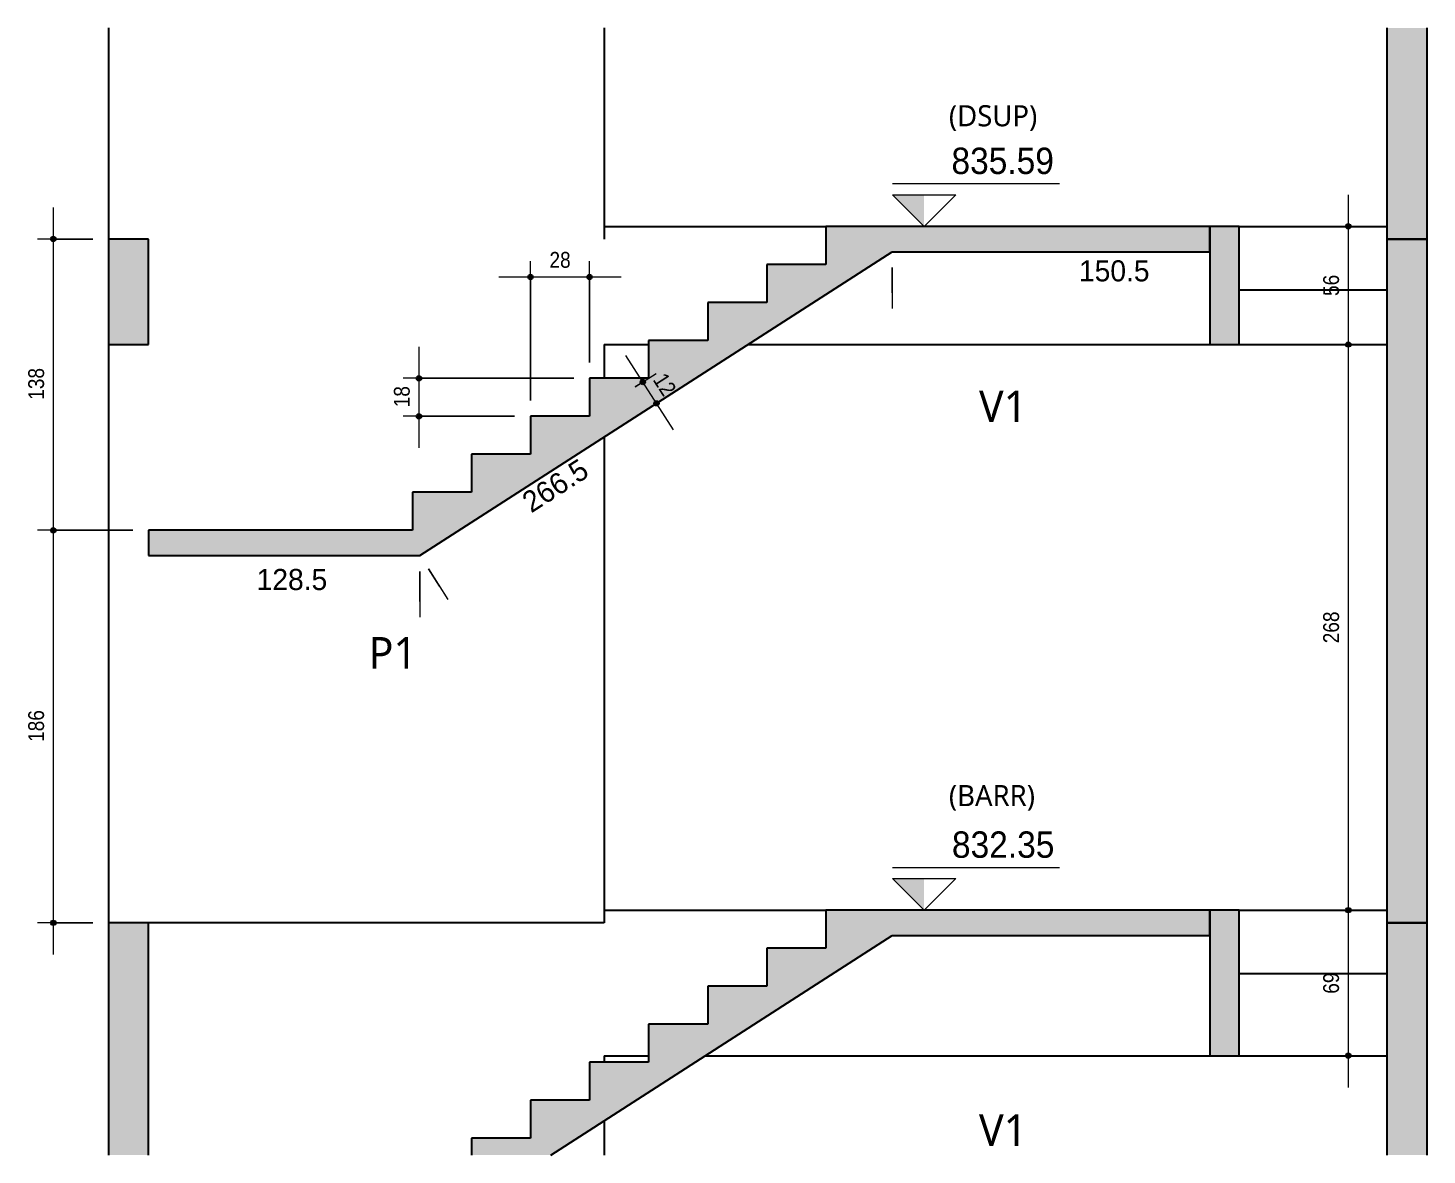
# Model space of a CAD drawing. Header units: centimetres. Extents: x -1139 to 26418, y -889 to 84390.
# Drawn here: x 23639 to 24302, y 83119 to 83653 of the extents above; entities that cross this region are included whole.
import ezdxf

# ---------------------------------------------------------------- set-up
doc = ezdxf.new("R2010")
doc.units = ezdxf.units.CM
for name, color, linetype, lineweight in [('A-ANNO-DIMS', 7, 'Continuous', 9), ('A-ANNO-DIMS-50', 7, 'Continuous', 9), ('G-ANNO-DIMS', 7, 'Continuous', 9), ('G-ANNO-TEXT', 7, 'Continuous', 9), ('S-BEAM', 7, 'Continuous', 9), ('S-BEAM-IDEN', 7, 'Continuous', 9), ('S-COLS', 7, 'Continuous', 9), ('S-COLS-IDEN', 7, 'Continuous', 9), ('S-STRS', 7, 'Continuous', 9)]:
    doc.layers.add(name, color=color, linetype=linetype, lineweight=lineweight)
doc.styles.add('Fira Sans', font='', dxfattribs={"width": 0.95, "height": 12.5})
doc.styles.add('Fira Sans_1', font='', dxfattribs={"width": 0.9, "height": 7.5})
doc.styles.add('Fira Sans_4', font='', dxfattribs={"height": 10})
doc.styles.add('Gadugi', font='gadugi.ttf', dxfattribs={"height": 15})
doc.styles.add('Gadugi_1', font='gadugi.ttf', dxfattribs={"height": 10})
doc.styles.get('Fira Sans').set_extended_font_data('Fira Sans')
doc.styles.get('Fira Sans_1').set_extended_font_data('Fira Sans')
doc.styles.get('Fira Sans_4').set_extended_font_data('Fira Sans')
doc.dimstyles.new('PED_R80_1_5mm_ACIMA_As_ESQ__R00_3', dxfattribs={"dimscale": 30.48, "dimtxt": 10.229846, "dimasz": 0.328084, "dimexe": 0.246063, "dimexo": 0.246063, "dimgap": 0.049213, "dimtad": 1, "dimdec": 1, "dimrnd": 0.5, "dimdsep": 46, "dimtxsty": 'Fira Sans_1', "dimblk1": 'DOTSMALL', "dimblk2": 'DOTSMALL', "dimsah": 1, "dimcen": 0.09, "dimdle": 0.492126, "dimazin": 0, "dimtfac": 1, "dimtdec": 4, "dimtix": 1, "dimtmove": 0, "dimatfit": 3, "dimfxl": 1, "dimtvp": 1, "dimtolj": 1, "dimtzin": 0, "dimarcsym": 2})
doc.dimstyles.new('PED_R80_2_0mm_ACIMA_As_ESQ__SEM_LINHA_R00_1', dxfattribs={"dimscale": 30.48, "dimtxt": 13.639794, "dimasz": 0.04101, "dimexe": 0.246063, "dimexo": 0.246063, "dimgap": 0.049213, "dimtad": 0, "dimjust": 2, "dimdec": 1, "dimrnd": 0.5, "dimdsep": 46, "dimtxsty": 'Fira Sans_4', "dimblk1": 'NONE', "dimblk2": 'DOTSMALL', "dimsah": 1, "dimcen": 0.09, "dimdle": 0.492126, "dimse1": 1, "dimsd1": 1, "dimsd2": 1, "dimazin": 0, "dimtfac": 1, "dimtdec": 4, "dimtix": 1, "dimtmove": 2, "dimatfit": 3, "dimfxl": 1, "dimtvp": 1, "dimtolj": 1, "dimtzin": 0, "dimarcsym": 2})

# ---------------------------------------------------------------- blocks, each defined once
blk = doc.blocks.new('Elevações de ponto - SIMBOLO DE NÍVEL-CORTE-2219088-CT405 - CORTE E3-E3')
at = {"layer": 'G-ANNO-DIMS'}
blk.add_hatch(color=256, dxfattribs=at).paths.add_polyline_path([(91.61, 83574), (91.61, 83559), (76.61, 83574)], flags=0)
for p, q in [((155.8, 83579.09), (76.61, 83579.09)), ((91.61, 83559), (76.61, 83574)), ((76.61, 83574), (106.61, 83574)), ((106.61, 83574), (91.61, 83559))]:
    blk.add_line(p, q, dxfattribs=at)
blk = doc.blocks.new('DIMBLOCK397-CT405 - CORTE E3-E3')
at = {"layer": 'A-ANNO-DIMS-50', "true_color": 0x000032}
h = blk.add_hatch(color=178, dxfattribs=at)
edge = h.paths.add_edge_path(flags=0)
edge.add_arc((23650.67, 83553), 1.25, 0, 360)
h = blk.add_hatch(color=178, dxfattribs=at)
edge = h.paths.add_edge_path(flags=0)
edge.add_arc((23650.67, 83415), 1.25, 0, 360)
at = {"layer": 'A-ANNO-DIMS-50', "color": 178, "true_color": 0x000032}
for p, q in [((23650.67, 83568), (23650.67, 83415)), ((23669.38, 83553), (23643.17, 83553)), ((23650.67, 83553), (23669.38, 83553)), ((23688.38, 83415), (23643.17, 83415)), ((23650.67, 83415), (23688.38, 83415))]:
    blk.add_line(p, q, dxfattribs=at)
for centre in [(23650.67, 83553), (23650.67, 83415)]:
    blk.add_circle(centre, 1.25, dxfattribs=at)
at = {"layer": 'A-ANNO-DIMS-50', "color": 0, "insert": (23638.79, 83476.85), "char_height": 7.5, "width": 17.1547, "attachment_point": 1, "rotation": 90, "line_spacing_factor": 1.049215, "style": 'Fira Sans_1'}
blk.add_mtext('138', dxfattribs=at)
blk = doc.blocks.new('_DotSmall')
at = {"color": 0, "linetype": 'ByBlock', "const_width": 0.5}
blk.add_lwpolyline([(-0.0625, 0, 1), (0.0625, 0, 1)], format="xyb", close=True, dxfattribs=at)
blk = doc.blocks.new('DIMBLOCK398-CT405 - CORTE E3-E3')
at = {"layer": 'A-ANNO-DIMS-50', "true_color": 0x000032}
h = blk.add_hatch(color=178, dxfattribs=at)
edge = h.paths.add_edge_path(flags=0)
edge.add_arc((23650.67, 83415), 1.25, 0, 360)
h = blk.add_hatch(color=178, dxfattribs=at)
edge = h.paths.add_edge_path(flags=0)
edge.add_arc((23650.67, 83229), 1.25, 0, 360)
at = {"layer": 'A-ANNO-DIMS-50', "color": 178, "true_color": 0x000032}
for p, q in [((23688.38, 83415), (23643.17, 83415)), ((23650.67, 83415), (23650.67, 83214)), ((23650.67, 83415), (23688.38, 83415)), ((23669.38, 83229), (23643.17, 83229)), ((23650.67, 83229), (23669.38, 83229))]:
    blk.add_line(p, q, dxfattribs=at)
for centre in [(23650.67, 83415), (23650.67, 83229)]:
    blk.add_circle(centre, 1.25, dxfattribs=at)
at = {"layer": 'A-ANNO-DIMS-50', "color": 0, "insert": (23638.79, 83314.72), "char_height": 7.5, "width": 17.4694, "attachment_point": 1, "rotation": 90, "line_spacing_factor": 1.049215, "style": 'Fira Sans_1'}
blk.add_mtext('186', dxfattribs=at)
blk = doc.blocks.new('DIMBLOCK399-CT405 - CORTE E3-E3')
at = {"layer": 'A-ANNO-DIMS-50', "true_color": 0x000032}
h = blk.add_hatch(color=178, dxfattribs=at)
edge = h.paths.add_edge_path(flags=0)
edge.add_arc((23824, 83487), 1.25, 0, 360)
h = blk.add_hatch(color=178, dxfattribs=at)
edge = h.paths.add_edge_path(flags=0)
edge.add_arc((23824, 83469), 1.25, 0, 360)
at = {"layer": 'A-ANNO-DIMS-50', "color": 178, "true_color": 0x000032}
for p, q in [((23824, 83502), (23824, 83454)), ((23897.38, 83487), (23816.5, 83487)), ((23824, 83487), (23897.38, 83487)), ((23869.38, 83469), (23816.5, 83469)), ((23824, 83469), (23869.38, 83469))]:
    blk.add_line(p, q, dxfattribs=at)
for centre in [(23824, 83487), (23824, 83469)]:
    blk.add_circle(centre, 1.25, dxfattribs=at)
at = {"layer": 'A-ANNO-DIMS-50', "color": 0, "insert": (23812.12, 83473.28), "char_height": 7.5, "width": 11.3315, "attachment_point": 1, "rotation": 90, "line_spacing_factor": 1.049215, "style": 'Fira Sans_1'}
blk.add_mtext('18', dxfattribs=at)
blk = doc.blocks.new('DIMBLOCK400-CT405 - CORTE E3-E3')
at = {"layer": 'A-ANNO-DIMS-50', "true_color": 0x000032}
h = blk.add_hatch(color=178, dxfattribs=at)
edge = h.paths.add_edge_path(flags=0)
edge.add_arc((23876.88, 83535.02), 1.25, 0, 360)
h = blk.add_hatch(color=178, dxfattribs=at)
edge = h.paths.add_edge_path(flags=0)
edge.add_arc((23904.88, 83535.02), 1.25, 0, 360)
at = {"layer": 'A-ANNO-DIMS-50', "color": 178, "true_color": 0x000032}
for p, q in [((23876.88, 83476.5), (23876.88, 83542.52)), ((23904.88, 83494.5), (23904.88, 83542.52)), ((23861.88, 83535.02), (23919.88, 83535.02)), ((23876.88, 83535.02), (23876.88, 83476.5)), ((23904.88, 83535.02), (23904.88, 83494.5))]:
    blk.add_line(p, q, dxfattribs=at)
for centre in [(23876.88, 83535.02), (23904.88, 83535.02)]:
    blk.add_circle(centre, 1.25, dxfattribs=at)
at = {"layer": 'A-ANNO-DIMS-50', "color": 0, "insert": (23885.89, 83546.9), "char_height": 7.5, "width": 11.9611, "attachment_point": 1, "line_spacing_factor": 1.049215, "style": 'Fira Sans_1'}
blk.add_mtext('28', dxfattribs=at)
blk = doc.blocks.new('DIMBLOCK401-CT405 - CORTE E3-E3')
at = {"layer": 'A-ANNO-DIMS-50', "true_color": 0x000032}
h = blk.add_hatch(color=178, dxfattribs=at)
edge = h.paths.add_edge_path(flags=0)
edge.add_arc((23930.13, 83485.23), 1.25, 0, 360)
h = blk.add_hatch(color=178, dxfattribs=at)
edge = h.paths.add_edge_path(flags=0)
edge.add_arc((23936.62, 83475.14), 1.25, 0, 360)
at = {"layer": 'A-ANNO-DIMS-50', "color": 178, "true_color": 0x000032}
for p, q in [((23944.73, 83462.52), (23922.02, 83497.85)), ((23926.57, 83482.94), (23936.44, 83489.29)), ((23930.13, 83485.23), (23926.57, 83482.94)), ((23941.44, 83478.24), (23930.31, 83471.08)), ((23936.62, 83475.14), (23941.44, 83478.24))]:
    blk.add_line(p, q, dxfattribs=at)
for centre in [(23930.13, 83485.23), (23936.62, 83475.14)]:
    blk.add_circle(centre, 1.25, dxfattribs=at)
at = {"layer": 'A-ANNO-DIMS-50', "color": 0, "insert": (23940.96, 83490.36), "char_height": 7.5, "width": 10.702, "attachment_point": 1, "rotation": 302.73523, "line_spacing_factor": 1.049215, "style": 'Fira Sans_1'}
blk.add_mtext('12', dxfattribs=at)
blk = doc.blocks.new('DIMBLOCK402-CT405 - CORTE E3-E3')
at = {"layer": 'A-ANNO-DIMS-50', "true_color": 0x000032}
h = blk.add_hatch(color=178, dxfattribs=at)
edge = h.paths.add_edge_path(flags=0)
edge.add_arc((24264.55, 83559), 1.25, 0, 360)
h = blk.add_hatch(color=178, dxfattribs=at)
edge = h.paths.add_edge_path(flags=0)
edge.add_arc((24264.55, 83503), 1.25, 0, 360)
at = {"layer": 'A-ANNO-DIMS-50', "color": 178, "true_color": 0x000032}
for p, q in [((24264.55, 83574), (24264.55, 83503)), ((24258.81, 83559), (24272.05, 83559)), ((24264.55, 83559), (24258.81, 83559)), ((24258.81, 83503), (24272.05, 83503)), ((24264.55, 83503), (24258.81, 83503))]:
    blk.add_line(p, q, dxfattribs=at)
for centre in [(24264.55, 83559), (24264.55, 83503)]:
    blk.add_circle(centre, 1.25, dxfattribs=at)
at = {"layer": 'A-ANNO-DIMS-50', "color": 0, "insert": (24252.66, 83526.02), "char_height": 7.5, "width": 11.9611, "attachment_point": 1, "rotation": 90, "line_spacing_factor": 1.049215, "style": 'Fira Sans_1'}
blk.add_mtext('56', dxfattribs=at)
blk = doc.blocks.new('DIMBLOCK403-CT405 - CORTE E3-E3')
at = {"layer": 'A-ANNO-DIMS-50', "true_color": 0x000032}
h = blk.add_hatch(color=178, dxfattribs=at)
edge = h.paths.add_edge_path(flags=0)
edge.add_arc((24264.55, 83503), 1.25, 0, 360)
h = blk.add_hatch(color=178, dxfattribs=at)
edge = h.paths.add_edge_path(flags=0)
edge.add_arc((24264.55, 83235), 1.25, 0, 360)
at = {"layer": 'A-ANNO-DIMS-50', "color": 178, "true_color": 0x000032}
for p, q in [((24258.81, 83503), (24272.05, 83503)), ((24264.55, 83503), (24258.81, 83503)), ((24264.55, 83503), (24264.55, 83235)), ((24258.81, 83235), (24272.05, 83235)), ((24264.55, 83235), (24258.81, 83235))]:
    blk.add_line(p, q, dxfattribs=at)
for centre in [(24264.55, 83503), (24264.55, 83235)]:
    blk.add_circle(centre, 1.25, dxfattribs=at)
at = {"layer": 'A-ANNO-DIMS-50', "color": 0, "insert": (24252.66, 83361.46), "char_height": 7.5, "width": 18.099, "attachment_point": 1, "rotation": 90, "line_spacing_factor": 1.049215, "style": 'Fira Sans_1'}
blk.add_mtext('268', dxfattribs=at)
blk = doc.blocks.new('DIMBLOCK404-CT405 - CORTE E3-E3')
at = {"layer": 'A-ANNO-DIMS-50', "true_color": 0x000032}
h = blk.add_hatch(color=178, dxfattribs=at)
edge = h.paths.add_edge_path(flags=0)
edge.add_arc((24264.55, 83235), 1.25, 0, 360)
h = blk.add_hatch(color=178, dxfattribs=at)
edge = h.paths.add_edge_path(flags=0)
edge.add_arc((24264.55, 83166), 1.25, 0, 360)
at = {"layer": 'A-ANNO-DIMS-50', "color": 178, "true_color": 0x000032}
for p, q in [((24258.81, 83235), (24272.05, 83235)), ((24264.55, 83235), (24258.81, 83235)), ((24264.55, 83235), (24264.55, 83151)), ((24258.81, 83166), (24272.05, 83166)), ((24264.55, 83166), (24258.81, 83166))]:
    blk.add_line(p, q, dxfattribs=at)
for centre in [(24264.55, 83235), (24264.55, 83166)]:
    blk.add_circle(centre, 1.25, dxfattribs=at)
at = {"layer": 'A-ANNO-DIMS-50', "color": 0, "insert": (24252.66, 83195.39), "char_height": 7.5, "width": 12.2758, "attachment_point": 1, "rotation": 90, "line_spacing_factor": 1.049215, "style": 'Fira Sans_1'}
blk.add_mtext('69', dxfattribs=at)
blk = doc.blocks.new('DIMBLOCK406-CT405 - CORTE E3-E3')
at = {"layer": 'A-ANNO-DIMS-50', "color": 7, "true_color": 0xffffff}
for p, q in [((23824.4, 83395.5), (23824.4, 83373.83)), ((23824.4, 83381.33), (23824.4, 83395.5))]:
    blk.add_line(p, q, dxfattribs=at)
at = {"layer": 'A-ANNO-DIMS-50', "color": 0, "insert": (23747.07, 83396.68), "char_height": 10, "width": 38.821, "attachment_point": 1, "line_spacing_factor": 1.049215, "style": 'Fira Sans_4'}
blk.add_mtext('128.5', dxfattribs=at)
blk = doc.blocks.new('_None')
blk = doc.blocks.new('DIMBLOCK408-CT405 - CORTE E3-E3')
at = {"layer": 'A-ANNO-DIMS-50', "color": 7, "true_color": 0xffffff}
for p, q in [((24048.4, 83539.5), (24048.4, 83520.09)), ((24048.4, 83527.59), (24048.4, 83539.5))]:
    blk.add_line(p, q, dxfattribs=at)
at = {"layer": 'A-ANNO-DIMS-50', "color": 0, "insert": (24136.89, 83542.94), "char_height": 10, "width": 39.0308, "attachment_point": 1, "line_spacing_factor": 1.049215, "style": 'Fira Sans_4'}
blk.add_mtext('150.5', dxfattribs=at)
blk = doc.blocks.new('DIMBLOCK410-CT405 - CORTE E3-E3')
at = {"layer": 'A-ANNO-DIMS-50', "color": 7, "true_color": 0xffffff}
for p, q in [((23828.46, 83396.69), (23837.73, 83382.26)), ((23833.68, 83388.57), (23828.46, 83396.69))]:
    blk.add_line(p, q, dxfattribs=at)
at = {"layer": 'A-ANNO-DIMS-50', "color": 0, "insert": (23871.83, 83431.34), "char_height": 10, "width": 40.08, "attachment_point": 1, "rotation": 32.73523, "line_spacing_factor": 1.049215, "style": 'Fira Sans_4'}
blk.add_mtext('266.5', dxfattribs=at)

msp = doc.modelspace()

# ---------------------------------------------------------------- hatches: boundary and pattern name
at = {"layer": 'S-BEAM', "true_color": 0xa6a6a6}
for points in [[(24212.88, 83503), (24212.88, 83559), (24198.88, 83559), (24198.88, 83503)], [(23695.88, 83503), (23695.88, 83553), (23676.88, 83553), (23676.88, 83503)], [(24212.88, 83166), (24212.88, 83235), (24198.88, 83235), (24198.88, 83166)], [(23676.88, 83118.97), (23695.88, 83118.97), (23695.88, 83229), (23676.88, 83229), (23676.88, 83145)]]:
    msp.add_hatch(color=253, dxfattribs=at).paths.add_polyline_path(points, flags=0)
at = {"layer": 'S-COLS', "true_color": 0xa6a6a6}
for points in [[(24301.88, 83553), (24301.88, 83653.01), (24282.88, 83653.01), (24282.88, 83553)], [(24301.88, 83229), (24301.88, 83553), (24282.88, 83553), (24282.88, 83229)], [(24301.88, 83118.97), (24301.88, 83229), (24282.88, 83229), (24282.88, 83118.97)]]:
    msp.add_hatch(color=253, dxfattribs=at).paths.add_polyline_path(points, flags=0)
at = {"layer": 'S-STRS', "lineweight": 18, "true_color": 0xa6a6a6}
for points in [[(24016.88, 83526.73), (24048.4, 83547), (24198.88, 83547), (24198.88, 83559), (24016.88, 83559), (24016.88, 83541)], [(24016.88, 83202.73), (24048.4, 83223), (24198.88, 83223), (24198.88, 83235), (24016.88, 83235), (24016.88, 83217)]]:
    msp.add_hatch(color=253, dxfattribs=at).paths.add_polyline_path(points, flags=0)
at = {"layer": 'S-STRS', "true_color": 0xa6a6a6}
for points in [[(23820.88, 83403), (23824.4, 83403), (24016.88, 83526.73), (24016.88, 83541), (23988.88, 83541), (23988.88, 83523), (23960.88, 83523), (23960.88, 83505), (23932.88, 83505), (23932.88, 83487), (23904.88, 83487), (23904.88, 83469), (23876.88, 83469), (23876.88, 83451), (23848.88, 83451), (23848.88, 83433), (23820.88, 83433), (23820.88, 83415)], [(23802.21, 83403), (23820.88, 83403), (23820.88, 83415), (23695.88, 83415), (23695.88, 83403)], [(23873.14, 83118.97), (23886.58, 83118.97), (24016.88, 83202.73), (24016.88, 83217), (23988.88, 83217), (23988.88, 83199), (23960.88, 83199), (23960.88, 83181), (23932.88, 83181), (23932.88, 83163), (23904.88, 83163), (23904.88, 83145), (23876.88, 83145), (23876.88, 83127), (23848.88, 83127), (23848.88, 83118.97), (23868.1, 83118.97)]]:
    msp.add_hatch(color=253, dxfattribs=at).paths.add_polyline_path(points, flags=0)

# ---------------------------------------------------------------- linework, layer by layer
at = {"layer": 'S-BEAM', "lineweight": 25}
for p, q in [((23911.88, 83559), (24016.88, 83559)), ((23911.88, 83559), (23911.88, 83553)), ((24212.88, 83559), (24198.88, 83559)), ((24198.88, 83559), (24198.88, 83503)), ((24212.88, 83503), (24212.88, 83559)), ((24212.88, 83559), (24282.88, 83559)), ((23695.88, 83553), (23676.88, 83553)), ((23676.88, 83553), (23676.88, 83503)), ((23695.88, 83503), (23695.88, 83553)), ((24212.88, 83529), (24282.88, 83529)), ((23676.88, 83503), (23695.88, 83503)), ((23911.88, 83503), (23932.88, 83503)), ((23979.97, 83503), (24198.88, 83503)), ((24198.88, 83503), (24212.88, 83503)), ((24212.88, 83503), (24282.88, 83503)), ((23911.88, 83235), (24016.88, 83235)), ((23911.88, 83235), (23911.88, 83229)), ((24212.88, 83235), (24198.88, 83235)), ((24198.88, 83235), (24198.88, 83166)), ((24212.88, 83166), (24212.88, 83235)), ((24212.88, 83235), (24282.88, 83235)), ((23695.88, 83229), (23676.88, 83229)), ((23676.88, 83229), (23676.88, 83118.97)), ((23695.88, 83118.97), (23695.88, 83229)), ((24212.88, 83205), (24282.88, 83205)), ((23911.88, 83166), (23932.88, 83166)), ((23959.75, 83166), (24198.88, 83166)), ((24198.88, 83166), (24212.88, 83166)), ((24212.88, 83166), (24282.88, 83166))]:
    msp.add_line(p, q, dxfattribs=at)
at = {"layer": 'S-COLS', "lineweight": 25}
for p, q in [((23676.88, 83653.01), (23676.88, 83553)), ((23911.88, 83653.01), (23911.88, 83553)), ((24282.88, 83653.01), (24282.88, 83553)), ((24301.88, 83553), (24301.88, 83653.01)), ((24301.88, 83553), (24282.88, 83553)), ((24282.88, 83553), (24282.88, 83229)), ((24282.88, 83553), (24301.88, 83553)), ((24301.88, 83229), (24301.88, 83553)), ((23676.88, 83503), (23676.88, 83229)), ((23911.88, 83503), (23911.88, 83487)), ((23911.88, 83459.23), (23911.88, 83229)), ((23911.88, 83229), (23695.88, 83229)), ((24301.88, 83229), (24282.88, 83229)), ((24282.88, 83229), (24282.88, 83118.97)), ((24282.88, 83229), (24301.88, 83229)), ((24301.88, 83118.97), (24301.88, 83229)), ((23911.88, 83166), (23911.88, 83163)), ((23911.88, 83135.23), (23911.88, 83118.97))]:
    msp.add_line(p, q, dxfattribs=at)
at = {"layer": 'S-STRS', "lineweight": 25}
for p, q in [((24198.88, 83559), (24016.88, 83559)), ((24016.88, 83559), (24016.88, 83541)), ((24198.88, 83547), (24198.88, 83559)), ((24016.88, 83526.73), (24048.4, 83547)), ((24048.4, 83547), (24198.88, 83547)), ((24016.88, 83541), (23988.88, 83541)), ((23988.88, 83541), (23988.88, 83523)), ((23824.4, 83403), (24016.88, 83526.73)), ((23988.88, 83523), (23960.88, 83523)), ((23960.88, 83523), (23960.88, 83505)), ((23960.88, 83505), (23932.88, 83505)), ((23932.88, 83505), (23932.88, 83487)), ((23932.88, 83487), (23904.88, 83487)), ((23904.88, 83487), (23904.88, 83469)), ((23904.88, 83469), (23876.88, 83469)), ((23876.88, 83469), (23876.88, 83451)), ((23876.88, 83451), (23848.88, 83451)), ((23848.88, 83451), (23848.88, 83433)), ((23848.88, 83433), (23820.88, 83433)), ((23820.88, 83433), (23820.88, 83415)), ((23820.88, 83415), (23695.88, 83415)), ((23695.88, 83415), (23695.88, 83403)), ((23695.88, 83403), (23820.88, 83403)), ((23820.88, 83403), (23824.4, 83403)), ((24198.88, 83235), (24016.88, 83235)), ((24016.88, 83235), (24016.88, 83217)), ((24198.88, 83223), (24198.88, 83235)), ((24016.88, 83202.73), (24048.4, 83223)), ((24048.4, 83223), (24198.88, 83223)), ((24016.88, 83217), (23988.88, 83217)), ((23988.88, 83217), (23988.88, 83199)), ((23886.58, 83118.97), (24016.88, 83202.73)), ((23988.88, 83199), (23960.88, 83199)), ((23960.88, 83199), (23960.88, 83181)), ((23960.88, 83181), (23932.88, 83181)), ((23932.88, 83181), (23932.88, 83163)), ((23932.88, 83163), (23904.88, 83163)), ((23904.88, 83163), (23904.88, 83145)), ((23904.88, 83145), (23876.88, 83145)), ((23876.88, 83145), (23876.88, 83127)), ((23876.88, 83127), (23848.88, 83127)), ((23848.88, 83127), (23848.88, 83118.97))]:
    msp.add_line(p, q, dxfattribs=at)

# ---------------------------------------------------------------- block references
at = {"layer": 'G-ANNO-DIMS'}
for p in [(23971.88, 0), (23971.86, -324)]:
    msp.add_blockref('Elevações de ponto - SIMBOLO DE NÍVEL-CORTE-2219088-CT405 - CORTE E3-E3', p, dxfattribs=at)

# ---------------------------------------------------------------- texts
at = {"layer": 'G-ANNO-DIMS', "char_height": 12.5, "attachment_point": 1, "line_spacing_factor": 1.049215, "style": 'Fira Sans'}
for s, insert, width in [('835.59', (24076.44, 83596.31), 58.921), ('832.35', (24076.67, 83272.31), 58.3072)]:
    msp.add_mtext(s, dxfattribs=dict(at, insert=insert, width=width))
at = {"layer": 'G-ANNO-TEXT', "char_height": 10, "attachment_point": 1, "style": 'Gadugi_1'}
for s, insert, width in [('(DSUP)', (24075.24, 83616.42), 53.3122), ('(BARR)', (24075.24, 83294.3), 52.5105)]:
    msp.add_mtext(s, dxfattribs=dict(at, insert=insert, width=width))
at = {"layer": 'S-BEAM-IDEN', "char_height": 15, "width": 30.0633, "attachment_point": 1, "style": 'Gadugi'}
for insert in [(24089.48, 83481.23), (24089.48, 83138.23)]:
    msp.add_mtext('V1', dxfattribs=dict(at, insert=insert))
at = {"layer": 'S-COLS-IDEN', "insert": (23800.12, 83364.41), "char_height": 15, "width": 28.4599, "attachment_point": 1, "style": 'Gadugi'}
msp.add_mtext('P1', dxfattribs=at)

# ---------------------------------------------------------------- dimensions: what is measured, and where the dimension line sits
at = {"layer": 'A-ANNO-DIMS', "color": 178, "true_color": 0x000032}
for base, p1, p2, angle, override, picture, middle in [((24264.55, 83503), (24266.31, 83559), (24266.31, 83503), 90, {"dimpost": '<>', "dimfxl": 56}, 'DIMBLOCK402-CT405 - CORTE E3-E3', (24259.23, 83531)), ((23650.67, 83415), (23676.88, 83553), (23695.88, 83415), 90, {"dimpost": '<>', "dimfxl": 139.301831}, 'DIMBLOCK397-CT405 - CORTE E3-E3', (23645.36, 83484)), ((24264.55, 83235), (24266.31, 83503), (24266.31, 83235), 90, {"dimpost": '<>', "dimfxl": 268}, 'DIMBLOCK403-CT405 - CORTE E3-E3', (24259.23, 83369)), ((23824, 83469), (23904.88, 83487), (23876.88, 83469), 90, {"dimpost": '<>', "dimfxl": 33.286634}, 'DIMBLOCK399-CT405 - CORTE E3-E3', (23818.69, 83478)), ((23930.13, 83485.23), (23935.13, 83474.18), (23932.88, 83487), 302.73523, {"dimpost": '<>', "dimfxl": 13.014826}, 'DIMBLOCK401-CT405 - CORTE E3-E3', (23937.79, 83483.02)), ((23650.67, 83229), (23695.88, 83415), (23676.88, 83229), 90, {"dimpost": '<>', "dimfxl": 186.967912}, 'DIMBLOCK398-CT405 - CORTE E3-E3', (23645.36, 83322)), ((24264.55, 83166), (24266.31, 83235), (24266.31, 83166), 90, {"dimpost": '<>', "dimfxl": 69}, 'DIMBLOCK404-CT405 - CORTE E3-E3', (24259.18, 83200.5))]:
    dim = msp.add_linear_dim(base=base, p1=p1, p2=p2, angle=angle, dimstyle='PED_R80_1_5mm_ACIMA_As_ESQ__R00_3', override=override, dxfattribs=at)
    dim.commit()
    dim.dimension.update_dxf_attribs({"geometry": picture, "text_midpoint": middle})
at = {"layer": 'A-ANNO-DIMS', "color": 7, "true_color": 0xffffff}
dim = msp.add_linear_dim(base=(23833.68, 83388.57), p1=(24048.4, 83547), p2=(23824.4, 83403), angle=32.73523, dimstyle='PED_R80_2_0mm_ACIMA_As_ESQ__SEM_LINHA_R00_1', override={"dimpost": '<>', "dimfxl": 266.293072}, dxfattribs=at)
dim.commit()
dim.dimension.update_dxf_attribs({"geometry": 'DIMBLOCK410-CT405 - CORTE E3-E3', "text_midpoint": (23892.29, 83436.57), "dimtype": 160, "text_rotation": 32.73523})
at = {"layer": 'A-ANNO-DIMS', "color": 178, "true_color": 0x000032}
dim = msp.add_linear_dim(base=(23904.88, 83535.02), p1=(23876.88, 83469), p2=(23904.88, 83487), dimstyle='PED_R80_1_5mm_ACIMA_As_ESQ__R00_3', override={"dimpost": '<>', "dimfxl": 33.286634}, dxfattribs=at)
dim.commit()
dim.dimension.update_dxf_attribs({"geometry": 'DIMBLOCK400-CT405 - CORTE E3-E3', "text_midpoint": (23890.88, 83540.33)})
at = {"layer": 'A-ANNO-DIMS', "color": 7, "true_color": 0xffffff}
for base, p1, p2, override, picture, middle in [((24048.4, 83527.59), (24198.88, 83525.82), (24048.4, 83547), {"dimpost": '<>', "dimfxl": 151.95847}, 'DIMBLOCK408-CT405 - CORTE E3-E3', (24156.41, 83536.27)), ((23824.4, 83381.33), (23695.88, 83403), (23824.4, 83403), {"dimpost": '<>', "dimfxl": 128.524379}, 'DIMBLOCK406-CT405 - CORTE E3-E3', (23766.49, 83390.02))]:
    dim = msp.add_linear_dim(base=base, p1=p1, p2=p2, dimstyle='PED_R80_2_0mm_ACIMA_As_ESQ__SEM_LINHA_R00_1', override=override, dxfattribs=at)
    dim.commit()
    dim.dimension.update_dxf_attribs({"geometry": picture, "text_midpoint": middle, "dimtype": 160})

doc.saveas('drawing.dxf')
